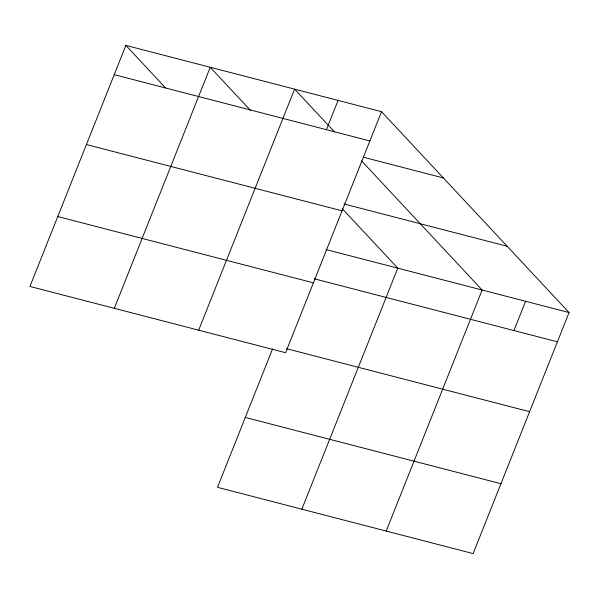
<?xml version="1.0" encoding="UTF-8"?>
<svg xmlns="http://www.w3.org/2000/svg" width="599" height="599" viewBox="0 0 599 599"><rect width="100%" height="100%" fill="white"/><g stroke="black" fill="none" stroke-linecap="round" stroke-linejoin="round"><path stroke-width="0.9" d="M125.872 45.404L29.95 286.449L285.596 352.721L381.518 111.676L125.872 45.404L165.653 88.016M114.312 308.32L210.234 67.275L250.652 110.568M198.673 330.191L294.596 89.146L334.384 131.758M326.41 129.684L338.061 100.415M272.567 348.903L217.482 487.324L473.128 553.596L569.05 312.551L381.518 111.676M301.844 509.195L397.766 268.15L342.194 208.624M386.205 531.058L482.128 290.013L361.586 160.899M513.942 330.551L525.593 301.282M114.229 74.673L369.875 140.945M363.728 157.312L443.402 177.963M343.961 203.952L507.166 246.264M86.413 144.561L342.059 210.833M325.968 249.536L569.05 312.551M314.325 278.805L557.399 341.819M57.759 216.561L313.404 282.84M286.509 348.685L529.591 411.7M245.291 417.436L500.936 483.707"/></g></svg>
